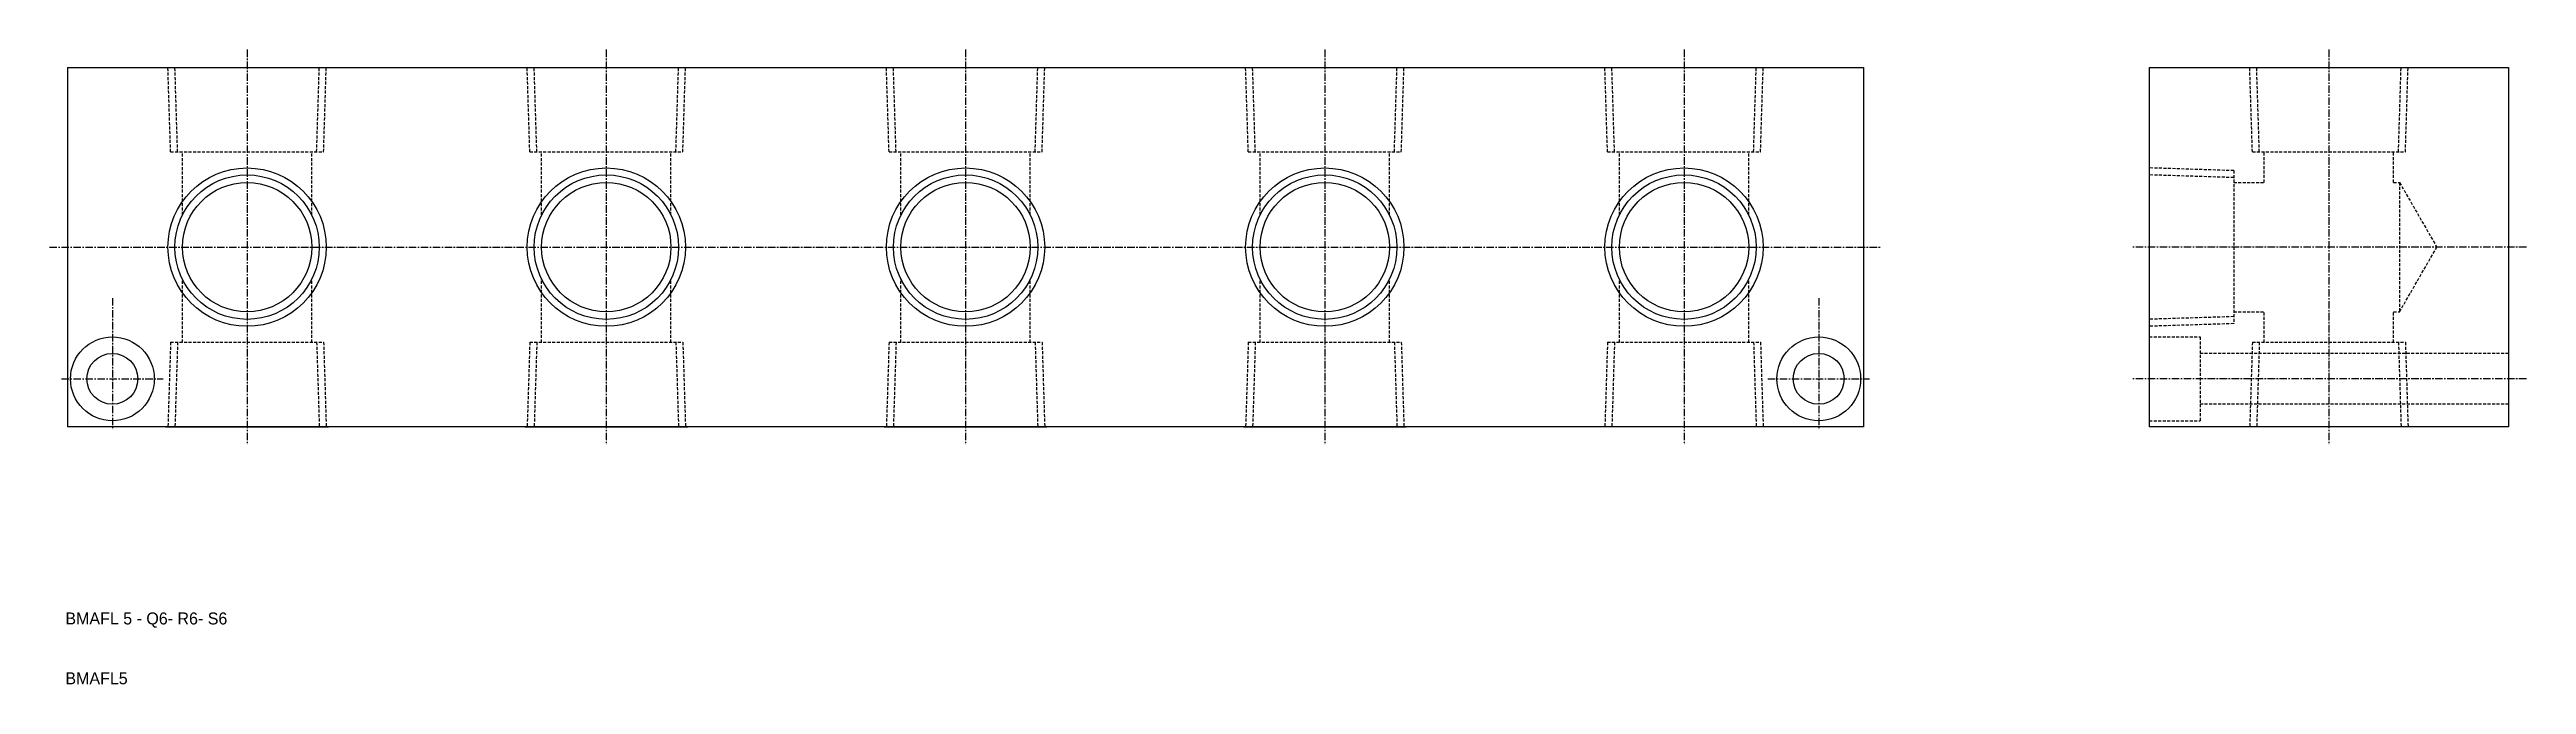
# Model space of a CAD drawing. Extents: x 1370 to 1784, y 67 to 173.
import ezdxf

# ---------------------------------------------------------------- set-up
doc = ezdxf.new("R2010")
doc.units = 0
doc.linetypes.add('CENTER', pattern=[2, 1.25, -0.25, 0.25, -0.25])
doc.linetypes.add('DASHED', pattern=[0.75, 0.5, -0.25])
doc.layers.get('0').update_dxf_attribs({"linetype": 'CONTINUOUS'})
doc.layers.add('CENTER', color=1, linetype='CENTER')

msp = doc.modelspace()

# ---------------------------------------------------------------- linework, layer by layer
at = {"color": 7, "linetype": 'CONTINUOUS'}
for p, q in [((1373.18, 170.02), (1673.18, 170.02)), ((1373.18, 170.02), (1373.18, 110.02)), ((1389.58, 170.02), (1416.78, 170.02)), ((1449.58, 170.02), (1476.78, 170.02)), ((1509.58, 170.02), (1536.78, 170.02)), ((1569.58, 170.02), (1596.78, 170.02)), ((1629.58, 170.02), (1656.78, 170.02)), ((1673.18, 170.02), (1673.18, 110.02)), ((1720.89, 170.02), (1780.89, 170.02)), ((1720.89, 170.02), (1720.89, 110.02)), ((1780.89, 170.02), (1780.89, 110.02)), ((1673.18, 110.02), (1373.18, 110.02)), ((1389.58, 110.02), (1416.78, 110.02)), ((1449.58, 110.02), (1476.78, 110.02)), ((1509.58, 110.02), (1536.78, 110.02)), ((1569.58, 110.02), (1596.78, 110.02)), ((1780.89, 110.02), (1720.89, 110.02))]:
    msp.add_line(p, q, dxfattribs=at)
at = {"color": 3, "linetype": 'DASHED'}
for p, q in [((1390.4, 155.92), (1389.96, 170.02)), ((1391.57, 155.92), (1391.13, 170.02)), ((1414.8, 155.92), (1415.24, 170.02)), ((1415.96, 155.92), (1416.4, 170.02)), ((1450.4, 155.92), (1449.96, 170.02)), ((1451.57, 155.92), (1451.13, 170.02)), ((1474.8, 155.92), (1475.24, 170.02)), ((1475.96, 155.92), (1476.4, 170.02)), ((1510.4, 155.92), (1509.96, 170.02)), ((1511.57, 155.92), (1511.13, 170.02)), ((1534.8, 155.92), (1535.24, 170.02)), ((1535.96, 155.92), (1536.4, 170.02)), ((1570.4, 155.92), (1569.96, 170.02)), ((1571.57, 155.92), (1571.13, 170.02)), ((1594.8, 155.92), (1595.24, 170.02)), ((1595.96, 155.92), (1596.4, 170.02)), ((1630.4, 155.92), (1629.96, 170.02)), ((1631.57, 155.92), (1631.13, 170.02)), ((1654.8, 155.92), (1655.24, 170.02)), ((1655.96, 155.92), (1656.4, 170.02)), ((1738.11, 155.92), (1737.67, 170.02)), ((1739.27, 155.92), (1738.83, 170.02)), ((1762.51, 155.92), (1762.95, 170.02)), ((1763.67, 155.92), (1764.11, 170.02)), ((1390.4, 155.92), (1415.96, 155.92)), ((1392.38, 145.39), (1392.38, 155.92)), ((1413.98, 145.39), (1413.98, 155.92)), ((1450.4, 155.92), (1475.96, 155.92)), ((1452.38, 145.39), (1452.38, 155.92)), ((1473.98, 145.39), (1473.98, 155.92)), ((1510.4, 155.92), (1535.96, 155.92)), ((1512.38, 145.39), (1512.38, 155.92)), ((1533.98, 145.39), (1533.98, 155.92)), ((1570.4, 155.92), (1595.96, 155.92)), ((1572.38, 145.39), (1572.38, 155.92)), ((1593.98, 145.39), (1593.98, 155.92)), ((1630.4, 155.92), (1655.96, 155.92)), ((1632.38, 145.39), (1632.38, 155.92)), ((1653.98, 145.39), (1653.98, 155.92)), ((1734.99, 152.8), (1720.89, 153.25)), ((1738.11, 155.92), (1763.67, 155.92)), ((1740.09, 150.82), (1740.09, 155.92)), ((1761.69, 150.82), (1761.69, 155.92)), ((1734.99, 151.64), (1720.89, 152.08)), ((1734.99, 152.8), (1734.99, 127.24)), ((1734.99, 150.82), (1740.09, 150.82)), ((1761.69, 150.82), (1762.69, 150.82)), ((1762.69, 150.82), (1762.69, 129.22)), ((1762.69, 150.82), (1768.92, 140.02)), ((1762.69, 129.22), (1768.92, 140.02)), ((1392.38, 124.12), (1392.38, 134.66)), ((1413.98, 124.12), (1413.98, 134.66)), ((1452.38, 124.12), (1452.38, 134.66)), ((1473.98, 124.12), (1473.98, 134.66)), ((1512.38, 124.12), (1512.38, 134.66)), ((1533.98, 124.12), (1533.98, 134.66)), ((1572.38, 124.12), (1572.38, 134.66)), ((1593.98, 124.12), (1593.98, 134.66)), ((1632.38, 124.12), (1632.38, 134.66)), ((1653.98, 124.12), (1653.98, 134.66)), ((1734.99, 128.41), (1720.89, 127.97)), ((1734.99, 129.22), (1740.09, 129.22)), ((1740.09, 124.12), (1740.09, 129.22)), ((1761.69, 129.22), (1762.69, 129.22)), ((1761.69, 124.12), (1761.69, 129.22)), ((1390.4, 124.12), (1389.96, 110.02)), ((1390.4, 124.12), (1415.96, 124.12)), ((1391.57, 124.12), (1391.13, 110.02)), ((1414.8, 124.12), (1415.24, 110.02)), ((1415.96, 124.12), (1416.4, 110.02)), ((1450.4, 124.12), (1449.96, 110.02)), ((1450.4, 124.12), (1475.96, 124.12)), ((1451.57, 124.12), (1451.13, 110.02)), ((1474.8, 124.12), (1475.24, 110.02)), ((1475.96, 124.12), (1476.4, 110.02)), ((1510.4, 124.12), (1509.96, 110.02)), ((1510.4, 124.12), (1535.96, 124.12)), ((1511.57, 124.12), (1511.13, 110.02)), ((1534.8, 124.12), (1535.24, 110.02)), ((1535.96, 124.12), (1536.4, 110.02)), ((1570.4, 124.12), (1569.96, 110.02)), ((1570.4, 124.12), (1595.96, 124.12)), ((1571.57, 124.12), (1571.13, 110.02)), ((1594.8, 124.12), (1595.24, 110.02)), ((1595.96, 124.12), (1596.4, 110.02)), ((1630.4, 124.12), (1629.96, 110.02)), ((1630.4, 124.12), (1655.96, 124.12)), ((1631.57, 124.12), (1631.13, 110.02)), ((1654.8, 124.12), (1655.24, 110.02)), ((1655.96, 124.12), (1656.4, 110.02)), ((1734.99, 127.24), (1720.89, 126.8)), ((1720.89, 125.02), (1729.39, 125.02)), ((1729.39, 125.02), (1729.39, 111.02)), ((1738.11, 124.12), (1737.67, 110.02)), ((1738.11, 124.12), (1763.67, 124.12)), ((1739.27, 124.12), (1738.83, 110.02)), ((1762.51, 124.12), (1762.95, 110.02)), ((1763.67, 124.12), (1764.11, 110.02)), ((1780.89, 122.27), (1729.39, 122.27)), ((1780.89, 113.77), (1729.39, 113.77)), ((1720.89, 111.02), (1729.39, 111.02))]:
    msp.add_line(p, q, dxfattribs=at)
at = {"color": 3, "linetype": 'CONTINUOUS'}
for centre in [(1403.18, 140.02), (1463.18, 140.02), (1523.18, 140.02), (1583.18, 140.02), (1643.18, 140.02)]:
    msp.add_circle(centre, 13.22, dxfattribs=at)
at = {"color": 7, "linetype": 'CONTINUOUS'}
for centre, radius in [((1403.18, 140.02), 12.06), ((1403.18, 140.02), 10.8), ((1463.18, 140.02), 12.06), ((1463.18, 140.02), 10.8), ((1523.18, 140.02), 12.06), ((1523.18, 140.02), 10.8), ((1583.18, 140.02), 12.06), ((1583.18, 140.02), 10.8), ((1643.18, 140.02), 12.06), ((1643.18, 140.02), 10.8), ((1380.68, 118.02), 7), ((1665.68, 118.02), 7), ((1380.68, 118.02), 4.25), ((1665.68, 118.02), 4.25)]:
    msp.add_circle(centre, radius, dxfattribs=at)
at = {"layer": 'CENTER', "color": 1, "linetype": 'CENTER'}
for p, q in [((1403.18, 173.02), (1403.18, 107.02)), ((1463.18, 173.02), (1463.18, 107.02)), ((1523.18, 173.02), (1523.18, 107.02)), ((1583.18, 173.02), (1583.18, 107.02)), ((1583.18, 173.02), (1583.18, 107.02)), ((1643.18, 173.02), (1643.18, 107.02)), ((1643.18, 173.02), (1643.18, 107.02)), ((1750.89, 173.02), (1750.89, 107.02)), ((1370.18, 140.02), (1676.18, 140.02)), ((1783.89, 140.02), (1717.89, 140.02)), ((1380.68, 131.52), (1380.68, 109.52)), ((1665.68, 131.52), (1665.68, 109.52)), ((1372.18, 118.02), (1389.18, 118.02)), ((1657.18, 118.02), (1674.18, 118.02)), ((1783.89, 118.02), (1717.89, 118.02))]:
    msp.add_line(p, q, dxfattribs=at)

# ---------------------------------------------------------------- texts
at = {"color": 7, "linetype": 'CONTINUOUS'}
for s, p in [('BMAFL 5 - Q6- R6- S6', (1372.83, 77)), ('BMAFL5', (1372.83, 67))]:
    msp.add_text(s, height=2, dxfattribs=at).set_placement(p)

doc.saveas('drawing.dxf')
